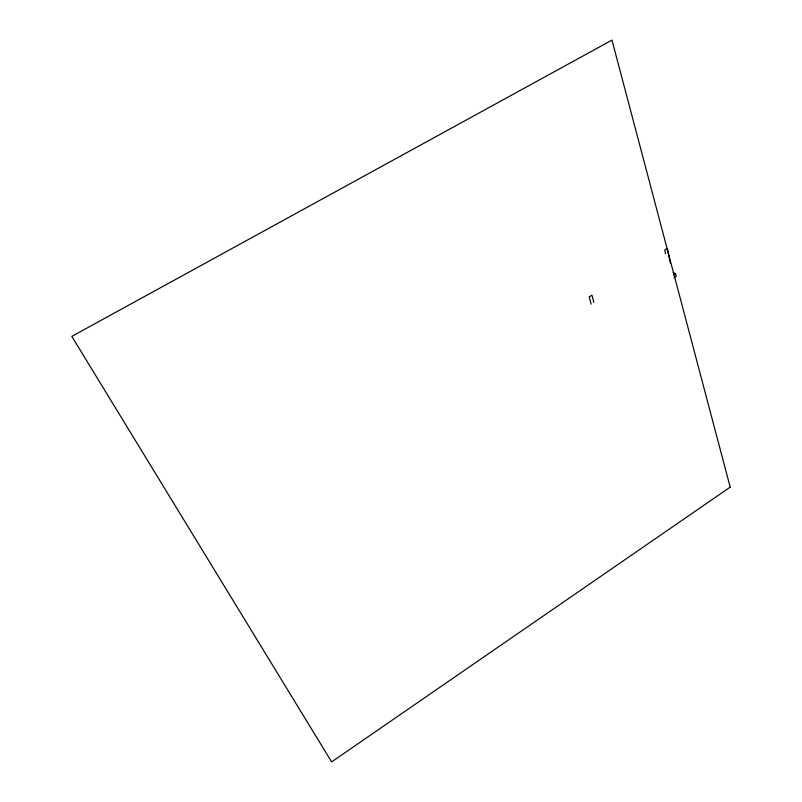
<?xml version="1.0" encoding="UTF-8"?>
<svg xmlns="http://www.w3.org/2000/svg" width="802" height="802" viewBox="0 0 802 802"><rect width="100%" height="100%" fill="white"/><g stroke="black" fill="none" stroke-linecap="round" stroke-linejoin="round"><path stroke-width="1.2" d="M674.111 277.632L676.226 276.319L675.495 273.532L673.189 272.56M673.379 274.845L675.495 273.532M591.114 304.098L589.229 296.86L591.956 295.186L593.831 302.434M665.49 253.723L664.728 250.054L667.354 248.45L670.342 263.116M730.191 487.125L331.637 761.9L71.809 336.379L611.966 40.1L730.191 487.125"/></g></svg>
